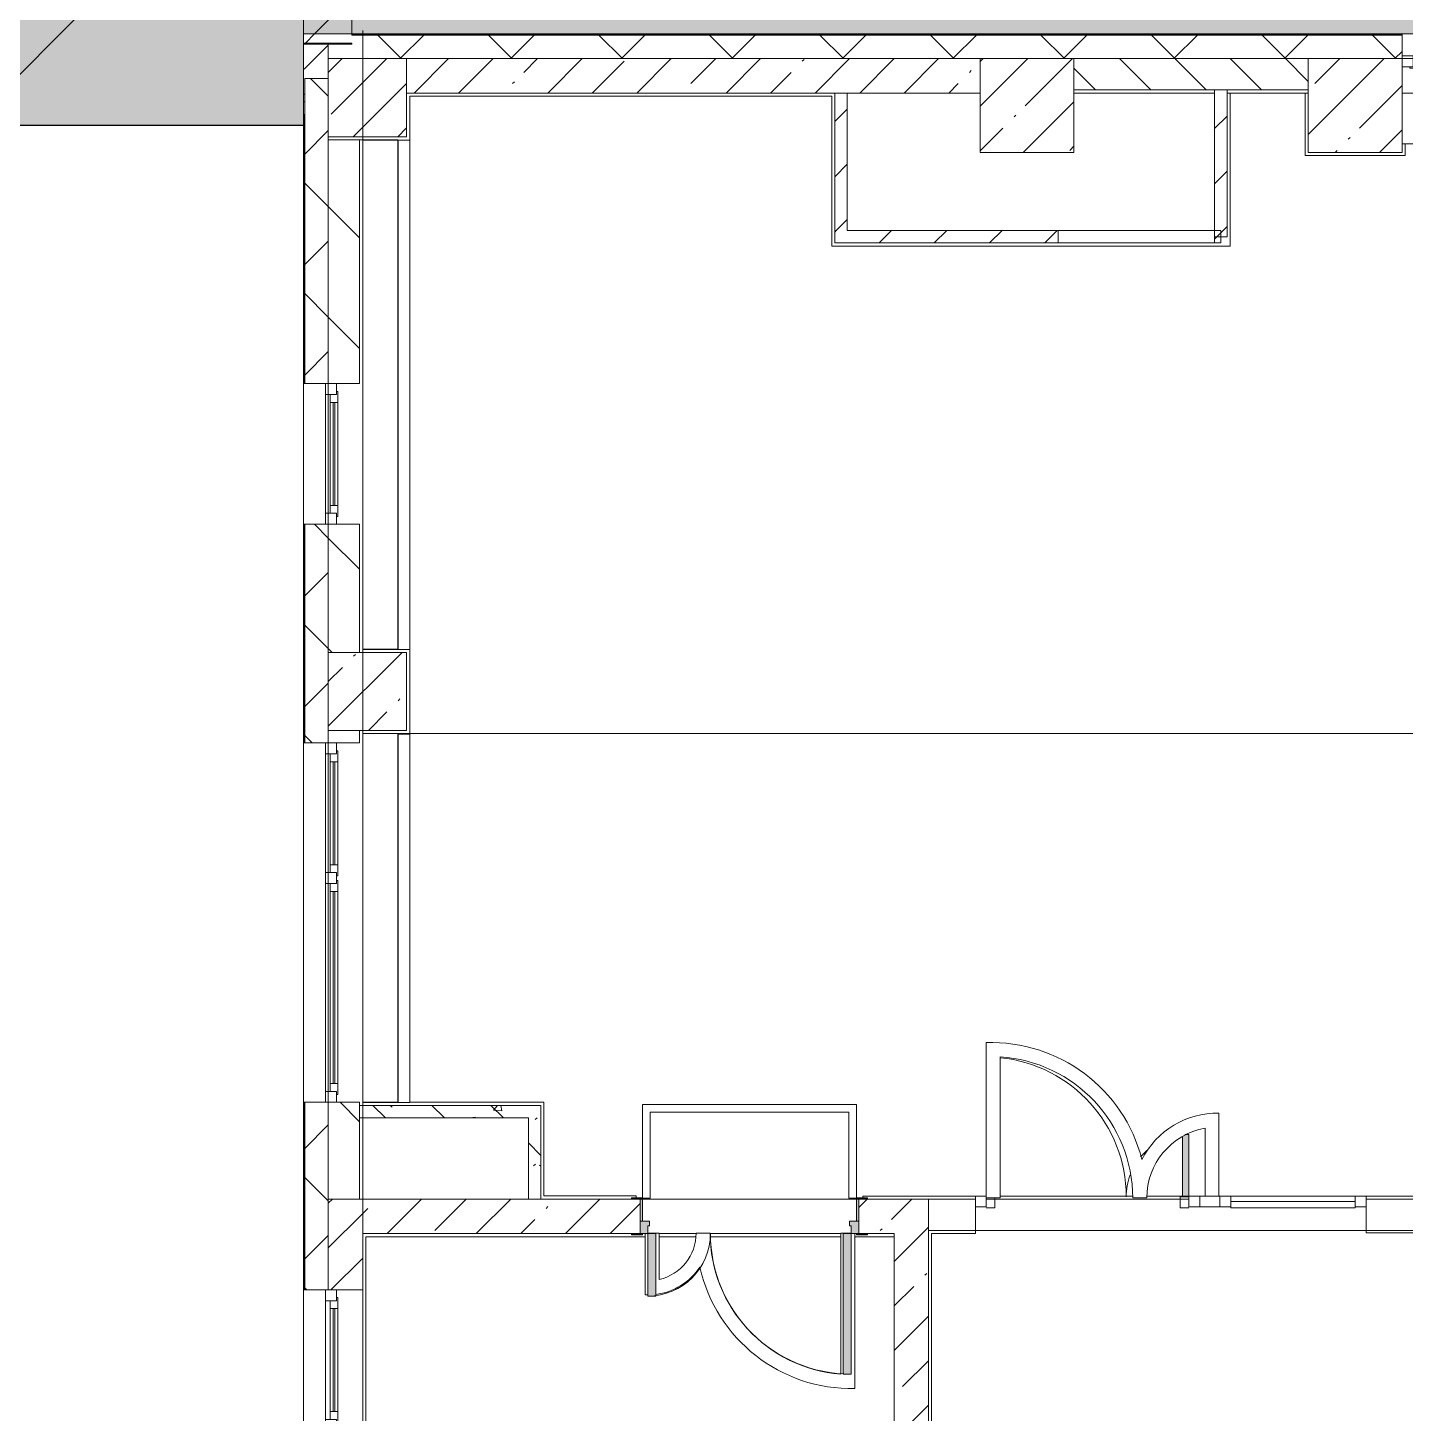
# Model space of a CAD drawing. Header units: millimetres. Extents: x 81303 to 275082, y -8553 to 29000.
# Drawn here: x 146039 to 154853, y 6530 to 15398 of the extents above; entities that cross this region are included whole.
import ezdxf

# ---------------------------------------------------------------- set-up
doc = ezdxf.new("R2010")
doc.units = ezdxf.units.MM
for name, color, linetype, lineweight in [('A-DETL-8', 7, 'Continuous', 5), ('A-GENM-1', 7, 'Continuous', 5), ('A-GLAZ-3', 7, 'Continuous', 5), ('A-GLAZ-CURT-2', 7, 'Continuous', 5), ('A-GLAZ-CWMG-2', 7, 'Continuous', 5), ('A-WALL', 7, 'Continuous', 9), ('A-WALL-3', 7, 'Continuous', 5), ('I-WALL-3', 7, 'Continuous', 5), ('S-COLS-3', 7, 'Continuous', 5), ('Оси', 7, 'Continuous', 9)]:
    doc.layers.add(name, color=color, linetype=linetype, lineweight=lineweight)
doc.layers.add('A-DETL-GENF-2', color=7, linetype='Continuous', lineweight=9, true_color=0xc0c0c0, transparency=0.4)
for name, color, linetype, lineweight, true_color in [('A-DETL-GENF-3', 7, 'Continuous', 5, 0xaaaaaa), ('A-DOOR-2', 7, 'Continuous', 5, 0xe2e2e2), ('A-DOOR-3', 7, 'Continuous', 5, 0xaaaaaa), ('A-DOOR-FRAM-1', 7, 'Continuous', 5, 0xe2e2e2), ('A-DOOR-FRAM-3', 7, 'Continuous', 5, 0xaaaaaa), ('A-FLOR-2', 7, 'Continuous', 5, 0xaaaaaa), ('A-GENM-2', 7, 'Continuous', 5, 0x737373), ('A-WALL-4', 7, 'Continuous', 5, 0x737373), ('I-WALL-4', 7, 'Continuous', 5, 0x737373), ('I-WALL-5', 7, 'Continuous', 5, 0x787878)]:
    doc.layers.add(name, color=color, linetype=linetype, lineweight=lineweight, true_color=true_color)
pattern_1 = [(135, (148072.5, 0), (-353.553, -353.553), [])]
pattern_2 = [(45, (148072.5, 0), (-353.5534, 353.5534), []), (135, (148072.5, 0), (-353.5534, -353.5534), [])]
pattern_3 = [(45, (148072.5, 0), (-285.123, 285.123), []), (45, (148357.62, 0), (-285.123, 285.123), [504.031, -100.806, 16.764, -84.042])]
pattern_4 = [(135, (148072.5, 0), (-377.17, -377.17), [533.4, -88.9, 17.78, -88.9]), (135, (148072.5, 376.94), (-377.17, -377.17), []), (50, (148072.5, 0), (637.645, -55.787), [66.675, -733.425]), (355, (148072.5, 0), (-123.35, 668.7), [53.34, -586.74]), (100.451, (148125.64, -4.65), (514.3, 612.91), [56.665, -623.315]), (46.184, (148072.5, 177.8), (948.78, -147.15), [100.01, -1100.14]), (96.636, (148151.6, 165.5), (830.91, 866), [85, -934.97]), (351.184, (148072.5, 177.8), (830.92, 865.99), [80.01, -880.11]), (21, (148161.4, 133.35), (530.65, -357.928), [66.675, -733.425]), (326, (148161.4, 133.35), (216.31, 644.66), [53.34, -586.74]), (71.451, (148205.6, 103.5), (746.96, 286.724), [56.665, -623.315]), (37.5, (148072.5, 0), (10.8105, 295.9426), [16.764, -562.864, 16.764, -578.866, -588.962]), (37.5, (148072.5, 0), (10.8105, 295.9426), [-1175.258, 16.764, -572.198]), (7.5, (148072.5, 0), (233.869, 350.632), [16.764, -322.834, 16.764, -549.529, -224.472]), (7.5, (148072.5, 0), (233.869, 350.632), [-905.89, 16.764, -207.708]), (327.5, (147874.25, 0), (474.568, -20.051), [16.764, -205.486, 16.764, -676.656, -920.115]), (327.5, (147874.25, 0), (474.568, -20.051), [-915.67, 16.764, -903.35]), (317.5, (147785.35, 0), (518.452, 88.993), [16.764, -272.16, 16.764, -443.738, -653.415]), (317.5, (147785.35, 0), (518.452, 88.993), [-749.427, 16.764, -636.65])]
pattern_5 = [(45, (148072.5, 0), (-176.7767, 176.7767), [])]

# ---------------------------------------------------------------- blocks, each defined once
blk = doc.blocks.new('парапет1 - парапет-18629556-3_10_3_птичка')
at = {"layer": 'A-GENM-1'}
blk.add_line((-268, 14772.9), (-2411.1, 14772.9), dxfattribs=at)
at = {"layer": 'A-GENM-2'}
for p, q in [((-2409.1, 14774.9), (-1701.8, 15482.2)), ((-268, 15482.2), (-268, 14774.9))]:
    blk.add_line(p, q, dxfattribs=at)
blk = doc.blocks.new('BSC_Колонна _Прямоугольная - 500х500-V44-3_10_3_птичка')
at = {"layer": 'S-COLS-3'}
h = blk.add_hatch(dxfattribs=at)
h.set_pattern_fill('FP_75', color=256, style=0, pattern_type=2)
h.set_pattern_definition([(45, (-140, -14950), (-285.123, 285.123), []), (45, (145.12, -14950), (-285.123, 285.123), [504.031, -100.806, 16.764, -84.042])])
h.paths.add_polyline_path([(-250, -250), (250, -250), (250, 250), (-250, 250)])
for p, q in [((250, 250), (-250, 250)), ((-250, 250), (-250, -250)), ((250, -250), (250, 250)), ((-250, -250), (250, -250))]:
    blk.add_line(p, q, dxfattribs=at)
blk = doc.blocks.new('120_Окно_СКБ_1Ст - 120_Окно_СКБ_1Ст 900х2500_h_-20664874-3_10_3_птичка')
at = {"layer": 'A-GLAZ-3'}
for p, q in [((-450, -127), (-450, -57)), ((-450, -57), (-380, -57)), ((450, -57), (-450, -57)), ((-380, -57), (-380, -127)), ((380, -87), (-380, -87)), ((-380, -87), (-380, -127)), ((-330, -137), (-330, -87)), ((330, -137), (330, -87)), ((380, -127), (380, -57)), ((380, -57), (450, -57)), ((380, -127), (380, -87)), ((450, -57), (450, -127)), ((-380, -127), (-450, -127)), ((-450, -127), (-400, -127)), ((-380, -127), (-400, -127)), ((-400, -127), (-400, -137)), ((-400, -137), (400, -137)), ((400, -137), (-400, -137)), ((-330, -107), (330, -107)), ((330, -117), (-330, -117)), ((450, -127), (380, -127)), ((400, -127), (380, -127)), ((400, -127), (450, -127)), ((400, -137), (400, -127))]:
    blk.add_line(p, q, dxfattribs=at)
blk = doc.blocks.new('120_Окно_СКБ_2Ст - 120_Окно_СКБ_2Ст 2100х2400 _мал створка справа_-22446225-3_10_3_птичка')
at = {"layer": 'A-GLAZ-3'}
for p, q in [((-1050, -127), (-1050, -57)), ((-1050, -57), (-980, -57)), ((1050, -57), (-1050, -57)), ((-980, -57), (-980, -127)), ((150, -87), (-980, -87)), ((-980, -87), (-980, -127)), ((-930, -137), (-930, -87)), ((100, -137), (100, -87)), ((150, -127), (150, -57)), ((150, -57), (220, -57)), ((150, -127), (150, -87)), ((220, -57), (220, -127)), ((980, -87), (220, -87)), ((220, -87), (220, -127)), ((270, -137), (270, -87)), ((930, -137), (930, -87)), ((980, -127), (980, -57)), ((980, -57), (1050, -57)), ((980, -127), (980, -87)), ((1050, -57), (1050, -127)), ((-980, -127), (-1050, -127)), ((-1050, -127), (-1000, -127)), ((-980, -127), (-1000, -127)), ((-1000, -127), (-1000, -137)), ((-1000, -137), (170, -137)), ((170, -137), (-1000, -137)), ((-930, -107), (100, -107)), ((100, -117), (-930, -117)), ((220, -127), (150, -127)), ((170, -127), (150, -127)), ((170, -127), (200, -127)), ((170, -137), (170, -127)), ((220, -127), (200, -127)), ((200, -127), (200, -137)), ((200, -137), (1000, -137)), ((1000, -137), (200, -137)), ((270, -107), (930, -107)), ((930, -117), (270, -117)), ((1050, -127), (980, -127)), ((1000, -127), (980, -127)), ((1000, -127), (1050, -127)), ((1000, -137), (1000, -127))]:
    blk.add_line(p, q, dxfattribs=at)
blk = doc.blocks.new('120_Окно_СКБ_2Ст - 120_Окно_СКБ_2Ст 2300х2500 _мал створка справа_-22272277-3_10_3_птичка')
at = {"layer": 'A-GLAZ-3'}
for p, q in [((-1150, -127), (-1150, -57)), ((-1150, -57), (-1080, -57)), ((1150, -57), (-1150, -57)), ((-1080, -57), (-1080, -127)), ((250, -87), (-1080, -87)), ((-1080, -87), (-1080, -127)), ((-1030, -137), (-1030, -87)), ((200, -137), (200, -87)), ((250, -127), (250, -57)), ((250, -57), (320, -57)), ((250, -127), (250, -87)), ((320, -57), (320, -127)), ((1080, -87), (320, -87)), ((320, -87), (320, -127)), ((370, -137), (370, -87)), ((1030, -137), (1030, -87)), ((1080, -127), (1080, -57)), ((1080, -57), (1150, -57)), ((1080, -127), (1080, -87)), ((1150, -57), (1150, -127)), ((-1080, -127), (-1150, -127)), ((-1150, -127), (-1100, -127)), ((-1080, -127), (-1100, -127)), ((-1100, -127), (-1100, -137)), ((-1100, -137), (270, -137)), ((270, -137), (-1100, -137)), ((-1030, -107), (200, -107)), ((200, -117), (-1030, -117)), ((320, -127), (250, -127)), ((270, -127), (250, -127)), ((270, -127), (300, -127)), ((270, -137), (270, -127)), ((320, -127), (300, -127)), ((300, -127), (300, -137)), ((300, -137), (1100, -137)), ((1100, -137), (300, -137)), ((370, -107), (1030, -107)), ((1030, -117), (370, -117)), ((1150, -127), (1080, -127)), ((1100, -127), (1080, -127)), ((1100, -127), (1150, -127)), ((1100, -137), (1100, -127))]:
    blk.add_line(p, q, dxfattribs=at)
blk = doc.blocks.new('110_Дверь_СКБ_2Ст - Д-1 Лестничная клетка EIS60-24280000-3_10_3_птичка')
at = {"layer": 'A-DOOR-2'}
for points in [[(-637.5, 1010), (-637.5, 110), (-587.5, 110), (-587.5, 1010)], [(612.5, 510), (612.5, 110), (662.5, 110), (662.5, 510)], [(712.5, 30), (697.5, 30), (697.5, -110), (712.5, -110)]]:
    blk.add_hatch(color=256, dxfattribs=at).paths.add_polyline_path(points)
h = blk.add_hatch(color=256, dxfattribs=at)
h.paths.add_polyline_path([(712.5, 110), (662.5, 110), (662.5, 60), (652.5, 60), (652.5, 30), (712.5, 30), (712.5, 39.7)])
h.paths.add_polyline_path([(-687.5, 110), (-687.5, 30), (-627.5, 30), (-627.5, 60), (-637.5, 60), (-637.5, 110)])
at = {"layer": 'A-DOOR-FRAM-1'}
for points in [[(-742.5, 118), (-742.5, 110), (-672.5, 110), (-672.5, 118)], [(767.5, 118), (697.5, 118), (697.5, 110), (767.5, 110)], [(-672.5, 30), (-687.5, 30), (-687.5, -110), (-672.5, -110)], [(-672.5, -110), (-742.5, -110), (-742.5, -118), (-672.5, -118)], [(697.5, -110), (697.5, -118), (767.5, -118), (767.5, -110)]]:
    blk.add_hatch(color=256, dxfattribs=at).paths.add_polyline_path(points)
at = {"layer": 'A-DOOR-3'}
for p, q in [((-637.5, 1010), (-637.5, 110)), ((-587.5, 1010), (-637.5, 1010)), ((-587.5, 110), (-587.5, 1010)), ((662.5, 510), (612.5, 510)), ((612.5, 510), (612.5, 110)), ((662.5, 110), (662.5, 510)), ((-637.5, 110), (-587.5, 110)), ((612.5, 110), (662.5, 110))]:
    blk.add_line(p, q, dxfattribs=at)
for centre, radius, start, end in [((-637.5, 110), 900, 0, 90), ((662.5, 110), 400, 90, 180)]:
    blk.add_arc(centre, radius, start, end, dxfattribs=at)
at = {"layer": 'A-DOOR-FRAM-3'}
for p, q in [((-672.5, 118), (-742.5, 118)), ((-742.5, 118), (-742.5, 110)), ((-742.5, 110), (-672.5, 110)), ((-637.5, 110), (-687.5, 110)), ((-687.5, 110), (-687.5, 30)), ((-672.5, 110), (-672.5, 118)), ((-637.5, 60), (-637.5, 110)), ((662.5, 110), (662.5, 60)), ((712.5, 110), (662.5, 110)), ((767.5, 118), (697.5, 118)), ((697.5, 118), (697.5, 110)), ((697.5, 110), (767.5, 110)), ((712.5, 30), (712.5, 110)), ((767.5, 110), (767.5, 118)), ((-687.5, 30), (-627.5, 30)), ((-672.5, 30), (-687.5, 30)), ((-687.5, 30), (-687.5, -110)), ((-672.5, -110), (-672.5, 30)), ((-627.5, 60), (-637.5, 60)), ((-627.5, 30), (-627.5, 60)), ((662.5, 60), (652.5, 60)), ((652.5, 60), (652.5, 30)), ((652.5, 30), (712.5, 30)), ((712.5, 30), (697.5, 30)), ((697.5, 30), (697.5, -110)), ((712.5, -110), (712.5, 30)), ((-672.5, -110), (-742.5, -110)), ((-742.5, -110), (-742.5, -118)), ((-742.5, -118), (-672.5, -118)), ((-687.5, -110), (-672.5, -110)), ((-672.5, -118), (-672.5, -110)), ((697.5, -110), (712.5, -110)), ((767.5, -110), (697.5, -110)), ((697.5, -110), (697.5, -118)), ((697.5, -118), (767.5, -118)), ((767.5, -118), (767.5, -110))]:
    blk.add_line(p, q, dxfattribs=at)
blk = doc.blocks.new('120_Окно_СКБ_1Ст - 120_Окно_СКБ_1Ст_900х2500_h_-20705657-3_10_3_птичка')
at = {"layer": 'A-GLAZ-3'}
for p, q in [((-450, -127), (-450, -57)), ((-450, -57), (-380, -57)), ((450, -57), (-450, -57)), ((-380, -57), (-380, -127)), ((380, -87), (-380, -87)), ((-380, -87), (-380, -127)), ((-330, -137), (-330, -87)), ((330, -137), (330, -87)), ((380, -127), (380, -57)), ((380, -57), (450, -57)), ((380, -127), (380, -87)), ((450, -57), (450, -127)), ((-380, -127), (-450, -127)), ((-450, -127), (-400, -127)), ((-380, -127), (-400, -127)), ((-400, -127), (-400, -137)), ((-400, -137), (400, -137)), ((400, -137), (-400, -137)), ((-330, -107), (330, -107)), ((330, -117), (-330, -117)), ((450, -127), (380, -127)), ((400, -127), (380, -127)), ((400, -127), (450, -127)), ((400, -137), (400, -127))]:
    blk.add_line(p, q, dxfattribs=at)
blk = doc.blocks.new('BSC_Колонна _Прямоугольная - 500х500-V134-3_10_3_птичка')
at = {"layer": 'S-COLS-3'}
h = blk.add_hatch(dxfattribs=at)
h.set_pattern_fill('FP_131', color=256, style=0, pattern_type=2)
h.set_pattern_definition([(45, (-140, -11150), (-285.123, 285.123), []), (45, (145.12, -11150), (-285.123, 285.123), [504.031, -100.806, 16.764, -84.042])])
h.paths.add_polyline_path([(-135.6, -250), (250, -250), (250, 250), (-250, 250), (-250, -250)])
for p, q in [((250, 250), (-250, 250)), ((-250, 250), (-250, -250)), ((250, -250), (250, 250)), ((-250, -250), (250, -250))]:
    blk.add_line(p, q, dxfattribs=at)
blk = doc.blocks.new('Прямоугольный импост - 50 x 70 мм-V165-3_10_3_птичка')
at = {"layer": 'A-GLAZ-CWMG-2'}
for p, q in [((-70, 35), (0, 35)), ((-70, -35), (-70, 35)), ((0, 35), (0, -35)), ((0, -35), (-70, -35))]:
    blk.add_line(p, q, dxfattribs=at)
blk = doc.blocks.new('Дверь_Витражная_остекление_ - ДВН_ДАО_Главный вход_1200 в свету-V166-3_10_3_птичка')
at = {"layer": 'A-DOOR-2'}
blk.add_hatch(color=256, dxfattribs=at).paths.add_polyline_path([(625.9, 30), (647.5, 35), (647.5, 430), (634.8, 430), (607.5, 415.6), (607.5, 30), (620.1, 30)])
at = {"layer": 'A-DETL-GENF-3'}
for p, q in [((607.5, 415.6), (607.5, 30)), ((647.5, 430), (634.8, 430)), ((647.5, 35), (647.5, 430)), ((-592.5, -40), (-592.5, 22.6)), ((592.5, -40), (592.5, 30)), ((592.5, 30), (647.5, 30)), ((607.5, 30), (647.5, 30)), ((-647.5, -40), (-592.5, -40)), ((647.5, -40), (592.5, -40))]:
    blk.add_line(p, q, dxfattribs=at)
at = {"layer": 'A-DOOR-3'}
blk.add_line((647.5, 430), (647.5, 35), dxfattribs=at)
for centre, radius, start, end in [((-647.5, 30), 895, 360, 84.26447), ((647.5, 30), 400, 90, 93.42902), ((647.5, 30), 400, 132.2351, 140.38714), ((647.5, 30), 400, 159.41816, 180)]:
    blk.add_arc(centre, radius, start, end, dxfattribs=at)
blk = doc.blocks.new('Системная панель - Стемалит - 40мм-32257327-3_10_3_птичка')
at = {"layer": 'A-GLAZ-CURT-2'}
for p, q in [((65, 35), (-65, 35)), ((-65, 35), (-65, -35)), ((65, -35), (65, 35)), ((-65, -35), (65, -35))]:
    blk.add_line(p, q, dxfattribs=at)
blk = doc.blocks.new('Прямоугольный импост - 50 x 70 мм-31687886-3_10_3_птичка')
at = {"layer": 'A-GLAZ-CWMG-2'}
for p, q in [((-35, 35), (35, 35)), ((-35, -35), (-35, 35)), ((35, 35), (35, -35)), ((35, -35), (-35, -35))]:
    blk.add_line(p, q, dxfattribs=at)
blk = doc.blocks.new('Прямоугольный импост - 50 x 70 мм-31701779-3_10_3_птичка')
at = {"layer": 'A-GLAZ-CWMG-2'}
for p, q in [((0, 35), (-70, 35)), ((-70, 35), (-70, -35)), ((0, -35), (0, 35)), ((-70, -35), (0, -35))]:
    blk.add_line(p, q, dxfattribs=at)
blk = doc.blocks.new('Системная панель - Стекло - 40мм-V167-3_10_3_птичка')
at = {"layer": 'A-GLAZ-CURT-2'}
for p, q in [((397.5, 0), (-397.5, 0)), ((-397.5, 0), (-397.5, -40)), ((397.5, -40), (397.5, 0)), ((-397.5, -40), (397.5, -40))]:
    blk.add_line(p, q, dxfattribs=at)
blk = doc.blocks.new('Прямоугольный импост - 50 x 70 мм-31702100-3_10_3_птичка')
at = {"layer": 'A-GLAZ-CWMG-2'}
for p, q in [((-35, 35), (35, 35)), ((-35, -35), (-35, 35)), ((35, 35), (35, -35)), ((35, -35), (-35, -35))]:
    blk.add_line(p, q, dxfattribs=at)
blk = doc.blocks.new('Прямоугольный импост - 50 x 70 мм-31720914-3_10_3_птичка')
at = {"layer": 'A-GLAZ-CWMG-2'}
blk.add_line((32940, 7920), (32145, 7920), dxfattribs=at)
blk = doc.blocks.new('Зашивка приборов отопления35 - Зашивка приборов отопления-33324623-3_10_3_птичка')
at = {"layer": 'A-WALL-3'}
for p, q in [((34187.8, 26793.4), (34187.8, 26567.4)), ((37447.8, 26793.4), (34187.8, 26793.4)), ((37447.8, 26567.4), (37447.8, 26793.4)), ((34187.8, 26567.4), (37447.8, 26567.4)), ((37447.8, 26567.4), (34187.8, 26567.4)), ((34187.8, 26567.4), (34187.8, 26492.4)), ((37447.8, 26492.4), (37447.8, 26567.4)), ((34187.8, 26492.4), (37447.8, 26492.4))]:
    blk.add_line(p, q, dxfattribs=at)
blk = doc.blocks.new('Зашивка приборов отопления36 - Зашивка приборов отопления-33324807-3_10_3_птичка')
at = {"layer": 'A-WALL-3'}
for p, q in [((34187.8, 26793.4), (34187.8, 26567.4)), ((36548.8, 26793.4), (34187.8, 26793.4)), ((36548.8, 26567.4), (36548.8, 26793.4)), ((34187.8, 26567.4), (36548.8, 26567.4)), ((36545.1, 26567.4), (34187.8, 26567.4)), ((34187.8, 26567.4), (34187.8, 26492.4)), ((36545.1, 26492.4), (36545.1, 26567.4)), ((34187.8, 26492.4), (36545.1, 26492.4))]:
    blk.add_line(p, q, dxfattribs=at)

msp = doc.modelspace()

# ---------------------------------------------------------------- hatches: boundary and pattern name
at = {"layer": 'A-DETL-GENF-2'}
msp.add_hatch(color=256, dxfattribs=at).paths.add_polyline_path([(147144.7, 14774.9), (147804.5, 14774.9), (147804.5, 15358), (186832.5, 15358), (186832.5, 23888.3), (182000.6, 23888.3), (182000.6, 27398.1), (145663.4, 27398.1), (145663.4, 14774.9), (146678.6, 14774.9)])
at = {"layer": 'A-WALL-3'}
h = msp.add_hatch(dxfattribs=at)
h.set_pattern_fill('FP_58', color=256, style=0, pattern_type=2)
h.set_pattern_definition(pattern_2)
h.paths.add_polyline_path([(190026.1, 15200), (190232.5, 15200), (190232.5, 15350), (185882.5, 15350), (185882.5, 15200), (188161.7, 15200)])
h.paths.add_polyline_path([(178082.5, 15200), (180182.5, 15200), (180182.5, 15350), (178089.5, 15349), (178089.5, 15288), (178082.5, 15285), (177309.5, 15288), (177309.5, 15350), (173682.8, 15349), (173682.8, 15288), (173675.8, 15285), (172502.8, 15288), (172502.8, 15350), (167862.5, 15349), (167862.5, 15288), (167855.5, 15285), (167082.5, 15288), (167082.5, 15350), (162855.5, 15349), (162855.5, 15288), (162848.5, 15285), (162675.5, 15288), (162675.3, 15350), (160932.5, 15350), (160932.5, 15200), (178073.2, 15200)])
h.paths.add_polyline_path([(182732.5, 15200), (183482.5, 15200), (183482.5, 15350), (182732.5, 15350)])
h.paths.add_polyline_path([(181682.5, 15200), (181832.5, 15200), (181832.5, 15350), (181682.5, 15350), (181682.5, 15270.2)])
h.paths.add_polyline_path([(156332.5, 15200), (156332.5, 15350), (155732.5, 15350), (155732.5, 15200)])
h.paths.add_polyline_path([(157832.5, 15200), (157832.5, 15350), (157232.5, 15350), (157232.5, 15200), (157399, 15200)])
h.paths.add_polyline_path([(152738, 15200), (154832.5, 15200), (154832.5, 15350), (148112.5, 15350), (148112.5, 15293), (147962.5, 15293), (147962.5, 15200), (152732.5, 15200)])
h.paths.add_polyline_path([(181312.5, 15200), (181307.5, 15350), (181082.5, 15350), (181082.5, 15200)])
h = msp.add_hatch(dxfattribs=at)
h.set_pattern_fill('FP_56', color=256, style=0, pattern_type=2)
h.set_pattern_definition([(135, (148072.5, 0), (-176.7767, -176.7767), [])])
h.paths.add_polyline_path([(161127.8, 15000), (161782.5, 15000), (161782.5, 15200), (160932.5, 15200), (160932.5, 15000), (161033.8, 15000)])
h.paths.add_polyline_path([(152732.5, 15000), (154232.5, 15000), (154232.5, 15200), (152732.5, 15200)])
h.paths.add_polyline_path([(157399, 15000), (157832.5, 15000), (157832.5, 15200), (157232.5, 15200), (157232.5, 15000)])
h.paths.add_polyline_path([(156332.5, 15000), (156332.5, 15200), (155732.5, 15200), (155732.5, 15000)])
h = msp.add_hatch(dxfattribs=at)
h.set_pattern_fill('FP_58', color=256, style=0, pattern_type=2)
h.set_pattern_definition(pattern_2)
h.paths.add_polyline_path([(147804.5, 14973), (147812.5, 14973), (147812.5, 15073), (147804.5, 15073)])
h = msp.add_hatch(dxfattribs=at)
h.set_pattern_fill('FP_58', color=256, style=0, pattern_type=2)
h.set_pattern_definition(pattern_2)
h.paths.add_polyline_path([(147812.5, -100), (147962.5, -100), (147962.5, 5220), (147812.5, 5220), (147812.5, 1965.8)])
h.paths.add_polyline_path([(147812.5, 7320), (147962.5, 7320), (147962.5, 8520), (147812.5, 8520), (147812.5, 7750.3)])
h.paths.add_polyline_path([(147962.5, 10820), (147962.5, 12220), (147812.5, 12220), (147812.5, 10820)])
h.paths.add_polyline_path([(147962.5, 13120), (147962.5, 15073), (147812.5, 15073), (147812.5, 13120)])
h = msp.add_hatch(dxfattribs=at)
h.set_pattern_fill('FP_58', color=256, style=0, pattern_type=2)
h.set_pattern_definition(pattern_2)
h.paths.add_polyline_path([(147812.5, 14923), (147812.5, 14973), (147804.5, 14973), (147804.5, 14923)])
at = {"layer": 'I-WALL-3'}
h = msp.add_hatch(dxfattribs=at)
h.set_pattern_fill('FP_58', color=256, style=0, pattern_type=2)
h.set_pattern_definition(pattern_2)
h.paths.add_polyline_path([(148112.5, 15358), (148112.5, 15450), (147804.5, 15450), (147804.5, 15358), (148076.9, 15358)])
h = msp.add_hatch(dxfattribs=at)
h.set_pattern_fill('FP_58', color=256, style=0, pattern_type=2)
h.set_pattern_definition(pattern_2)
h.paths.add_polyline_path([(147804.5, 15300), (148112.5, 15300), (148112.5, 15358), (147804.5, 15358), (147804.5, 15341.3)])
h = msp.add_hatch(dxfattribs=at)
h.set_pattern_fill('FP_54', color=256, style=0, pattern_type=2)
h.set_pattern_definition(pattern_3)
h.paths.add_polyline_path([(147812.5, 15073), (147962.5, 15073), (147962.5, 15293), (147804.5, 15293), (147809.5, 15073)])
h = msp.add_hatch(dxfattribs=at)
h.set_pattern_fill('FP_54', color=256, style=0, pattern_type=2)
h.set_pattern_definition(pattern_3)
h.paths.add_polyline_path([(152132.5, 14980), (152132.5, 15200), (148462.5, 15200), (148462.5, 14980), (151282.5, 14980)])
h = msp.add_hatch(dxfattribs=at)
h.set_pattern_fill('FP_59', color=256, style=0, pattern_type=2)
h.set_pattern_definition(pattern_5)
h.paths.add_polyline_path([(153712.5, 14060), (153712.5, 15000), (153632.5, 15000), (153632.5, 14060)])
h = msp.add_hatch(dxfattribs=at)
h.set_pattern_fill('FP_59', color=256, style=0, pattern_type=2)
h.set_pattern_definition(pattern_5)
h.paths.add_polyline_path([(151282.5, 14100), (151282.5, 14980), (151202.5, 14980), (151202.5, 14100)])
h = msp.add_hatch(dxfattribs=at)
h.set_pattern_fill('FP_57', color=256, style=0, pattern_type=2)
h.set_pattern_definition(pattern_1)
h.paths.add_polyline_path([(147962.5, 7900), (148162.5, 7900), (148162.5, 8520), (147962.5, 8520), (147962.5, 8328.8)])
h.paths.add_polyline_path([(147962.5, 10820), (148162.5, 10820), (148162.5, 10900), (147962.5, 10900)])
h.paths.add_polyline_path([(148162.5, 11400), (148162.5, 12220), (147962.5, 12220), (147962.5, 11400), (148076.9, 11400)])
h.paths.add_polyline_path([(147962.5, 13120), (148162.5, 13120), (148162.5, 14680), (147962.5, 14680), (147962.5, 13534.8)])
h = msp.add_hatch(dxfattribs=at)
h.set_pattern_fill('FP_59', color=256, style=0, pattern_type=2)
h.set_pattern_definition(pattern_5)
h.paths.add_polyline_path([(153672.5, 14020), (153672.5, 14100), (153632.5, 14100), (153632.5, 14020)])
h.paths.add_polyline_path([(152632.5, 14020), (152632.5, 14100), (151202.5, 14100), (151202.5, 14020)])
h = msp.add_hatch(dxfattribs=at)
h.set_pattern_fill('FP_54', color=256, style=0, pattern_type=2)
h.set_pattern_definition(pattern_3)
h.paths.add_polyline_path([(147962.5, -100), (148182.5, -100), (148182.5, 5220), (147962.5, 5220), (147962.5, 1965.8)])
h.paths.add_polyline_path([(148182.5, 7320), (148182.5, 7900), (147962.5, 7900), (147962.5, 7320)])
h = msp.add_hatch(dxfattribs=at)
h.set_pattern_fill('FP_54', color=256, style=0, pattern_type=2)
h.set_pattern_definition(pattern_3)
h.paths.add_polyline_path([(148182.5, 7680), (149957.5, 7680), (149957.5, 7900), (148182.5, 7900), (148182.5, 7750.3)])
h.paths.add_polyline_path([(151582.5, 7680), (151582.5, 7900), (151357.5, 7900), (151357.5, 7680), (151412.5, 7680)])
h = msp.add_hatch(dxfattribs=at)
h.set_pattern_fill('FP_54', color=256, style=0, pattern_type=2)
h.set_pattern_definition(pattern_3)
h.paths.add_polyline_path([(151802.5, -100), (151802.5, 7900), (151582.5, 7900), (151582.5, -100)])
h = msp.add_hatch(dxfattribs=at)
h.set_pattern_fill('FP_57', color=256, style=0, pattern_type=2)
h.set_pattern_definition(pattern_1)
h.paths.add_polyline_path([(164732.5, 7700), (164732.5, 7900), (163081.8, 7900), (163081.8, 7700), (164282.5, 7700)])
h.paths.add_polyline_path([(155732.5, 7700), (155732.5, 7900), (154602.5, 7900), (154602.5, 7700), (155183.5, 7700)])
h.paths.add_polyline_path([(156332.5, 7700), (160232.5, 7700), (160232.5, 7900), (159532.5, 7900), (159532.5, 7830), (158732.5, 7830), (158732.5, 7900), (156332.5, 7900), (156332.5, 7789.5)])
h.paths.add_polyline_path([(161641.8, 7700), (161641.8, 7900), (160832.5, 7900), (160832.5, 7700)])
h.paths.add_polyline_path([(151805.8, 7700), (152102.5, 7700), (152102.5, 7900), (151802.5, 7900), (151802.5, 7700)])
at = {"layer": 'I-WALL-5'}
h = msp.add_hatch(dxfattribs=at)
h.set_pattern_fill('FP_64', color=256, style=0, pattern_type=2)
h.set_pattern_definition(pattern_4)
h.paths.add_polyline_path([(149242.5, 8420), (149322.5, 8420), (149322.5, 8500), (148162.5, 8500), (148162.5, 8420), (149009.2, 8420)])
h = msp.add_hatch(dxfattribs=at)
h.set_pattern_fill('FP_64', color=256, style=0, pattern_type=2)
h.set_pattern_definition(pattern_4)
h.paths.add_polyline_path([(149322.5, 7900), (149322.5, 8420), (149242.5, 8420), (149242.5, 7900)])
at = {"layer": 'S-COLS-3'}
h = msp.add_hatch(dxfattribs=at)
h.set_pattern_fill('FP_54', color=256, style=0, pattern_type=2)
h.set_pattern_definition(pattern_3)
h.paths.add_polyline_path([(152732.5, 14600), (152732.5, 15200), (152132.5, 15200), (152132.5, 14600)])
h = msp.add_hatch(dxfattribs=at)
h.set_pattern_fill('FP_54', color=256, style=0, pattern_type=2)
h.set_pattern_definition(pattern_3)
h.paths.add_polyline_path([(154832.5, 14600), (154832.5, 15200), (154232.5, 15200), (154232.5, 14600), (154602.4, 14600)])

# ---------------------------------------------------------------- linework, layer by layer
at = {"layer": 'A-DETL-8'}
for p, q in [((147804.5, 14774.9), (147804.5, 15358)), ((147804.5, 15358), (186832.5, 15358)), ((145663.4, 14774.9), (147804.5, 14774.9))]:
    msp.add_line(p, q, dxfattribs=at)
at = {"layer": 'A-FLOR-2'}
for p, q in [((151183.5, 14959), (148483.5, 14959)), ((148483.5, 14959), (148483.5, 14679)), ((151183.5, 13999), (151183.5, 14959)), ((154212.5, 14979), (153733.5, 14979)), ((153733.5, 14979), (153733.5, 13999)), ((154212.5, 14580), (154212.5, 14979)), ((161013.7, 14980), (154832.5, 14980)), ((148182.5, 14680), (148182.5, 11420)), ((148407.5, 14680), (148182.5, 14680)), ((148407.5, 11420), (148407.5, 14680)), ((154832.5, 14655), (161013.7, 14655)), ((154852.5, 14655), (154852.5, 14580)), ((154852.5, 14580), (154212.5, 14580)), ((153733.5, 13999), (151183.5, 13999)), ((148182.5, 11420), (148407.5, 11420)), ((148483.5, 11419), (148483.5, 10880)), ((148183.5, 10880), (148183.5, 8521)), ((148407.5, 10880), (148183.5, 10880)), ((148407.5, 8521), (148407.5, 10880)), ((161033.8, 10880), (148408.5, 10880)), ((152170.6, 8902), (152170.6, 7920)), ((152260.6, 7907.6), (152260.6, 8810.8)), ((148183.5, 8521), (148407.5, 8521)), ((148483.5, 8521), (149342.5, 8521)), ((149342.5, 8521), (149342.5, 7921)), ((149972.3, 8506.5), (149972.3, 7908)), ((151342.2, 8506.5), (149972.3, 8506.5)), ((150022.3, 7906.5), (150022.3, 8456.5)), ((150022.3, 8456.5), (151292.2, 8456.5)), ((151292.2, 8456.5), (151292.2, 7906.5)), ((151342.2, 7906.5), (151342.2, 8506.5)), ((153659.8, 7920), (153659.8, 8451.5)), ((153572.3, 8354.4), (153572.3, 7920)), ((149342.5, 7921), (149932.5, 7921)), ((149932.5, 7921), (149932.5, 7908)), ((149972.5, 7906.5), (150022.3, 7906.5)), ((151292.2, 7906.5), (151342.2, 7906.5)), ((151382.5, 7908), (151382.5, 7920)), ((151382.5, 7920), (152102.5, 7920)), ((152172.5, 7907.6), (152260.6, 7907.6)), ((152260.6, 7920), (153108.2, 7920)), ((153108.9, 7907.6), (153198.9, 7907.6)), ((153199.9, 7920), (153467.5, 7920)), ((161656.7, 7920), (154602.5, 7920)), ((149989.5, 7659), (148202.5, 7659)), ((148202.5, 7659), (148202.5, 5520)), ((149989.5, 7680), (149989.5, 7288.3)), ((150079.5, 7682.7), (150007.5, 7682.7)), ((150079.5, 7385.6), (150079.5, 7682.7)), ((150313.4, 7659), (150079.5, 7659)), ((150405.7, 7682.7), (150315.7, 7682.7)), ((151240.7, 7659), (150407.5, 7659)), ((151307.5, 7682.7), (151240.7, 7682.7)), ((151240.7, 7682.7), (151240.7, 6780.4)), ((151330.7, 6687.9), (151330.7, 7680)), ((151582.5, 7659), (151330.7, 7659)), ((152102.5, 7680), (151822.5, 7680)), ((151822.5, 7680), (151822.5, 140.5)), ((152102.5, 7700), (152102.5, 7680)), ((154602.5, 7685.5), (154602.5, 7700)), ((155087.5, 7685.5), (154602.5, 7685.5))]:
    msp.add_line(p, q, dxfattribs=at)
for centre, radius, start, end in [((152203.9, 7907.6), 995, 14.33829, 91.91881), ((152203.9, 7907.6), 905, 360, 86.40894), ((153652.9, 7907.6), 544, 89.27649, 153.06648), ((153652.9, 7907.6), 454, 100.22924, 180), ((150010.7, 7682.7), 305, 283.0427, 0), ((151310.7, 7682.7), 905, 180, 265.56313), ((150010.7, 7682.7), 395, 276.84991, 326.45952), ((151310.7, 7682.7), 995, 192.67054, 271.1511), ((150010.7, 7682.7), 395, 266.92799, 269.53797)]:
    msp.add_arc(centre, radius, start, end, dxfattribs=at)
at = {"layer": 'A-WALL'}
for p, q in [((148112.5, 15358), (148112.5, 15350)), ((154832.5, 15353), (148112.5, 15353)), ((154832.5, 15350), (148112.5, 15350)), ((147804.5, 15300), (148112.5, 15300)), ((147804.5, 15295), (148112.5, 15295)), ((148112.5, 15293), (147962.5, 15293)), ((147962.5, 15293), (147962.5, 15200)), ((148112.5, 15300), (148112.5, 15293)), ((154232.5, 15200), (152732.5, 15200)), ((152732.5, 15200), (154232.5, 15200)), ((147812.5, 15073), (147812.5, 14843)), ((147812.5, 15073), (147962.5, 15073)), ((153712.5, 15000), (153632.5, 15000)), ((147804.5, 14973), (147812.5, 14973)), ((147804.5, 14923), (147812.5, 14923)), ((151282.5, 14980), (151202.5, 14980)), ((147804.5, 14843), (147812.5, 14843)), ((147809.5, 14843), (147809.5, 13120)), ((147812.5, 14843), (147812.5, 13120)), ((147962.5, 13120), (147962.5, 14680)), ((147809.5, 12220), (147809.5, 10820)), ((147812.5, 12220), (147812.5, 10820)), ((147962.5, 11400), (147962.5, 12220)), ((147962.5, 10820), (147962.5, 10900)), ((147809.5, 8520), (147809.5, 7320)), ((147812.5, 8520), (147812.5, 7320)), ((147962.5, 7320), (147962.5, 8520)), ((148162.5, 8500), (148162.5, 8420)), ((147962.5, 7900), (148162.5, 7900)), ((149242.5, 7900), (149322.5, 7900)), ((151802.5, 7900), (151802.5, 7700))]:
    msp.add_line(p, q, dxfattribs=at)
at = {"layer": 'A-WALL-3'}
for p, q in [((154832.5, 15200), (154832.5, 15358)), ((148462.5, 15200), (152732.5, 15200)), ((152732.5, 15200), (152732.5, 15000)), ((154232.5, 15000), (154232.5, 15200)), ((154832.5, 15200), (154232.5, 15200)), ((152732.5, 15000), (153632.5, 15000)), ((153712.5, 15000), (154232.5, 15000)), ((147804.5, 14772.9), (147804.5, -258)), ((147962.5, 14680), (147962.5, 14700)), ((147804.5, 13120), (147962.5, 13120)), ((147962.5, 13120), (147962.5, 12220)), ((147962.5, 12220), (147804.5, 12220)), ((147804.5, 10820), (147962.5, 10820)), ((147962.5, 10820), (147962.5, 8520)), ((147962.5, 8520), (147804.5, 8520)), ((147804.5, 7320), (147962.5, 7320))]:
    msp.add_line(p, q, dxfattribs=at)
at = {"layer": 'A-WALL-4'}
msp.add_line((162605.5, 15358), (148112.5, 15358), dxfattribs=at)
at = {"layer": 'I-WALL-3'}
for p, q in [((147804.5, 15293), (147962.5, 15293)), ((152132.5, 15200), (148462.5, 15200)), ((152132.5, 14980), (152132.5, 15200)), ((154832.5, 15200), (155732.5, 15200)), ((153632.5, 15000), (153632.5, 14020)), ((153712.5, 14060), (153712.5, 15000)), ((148462.5, 14980), (151202.5, 14980)), ((151202.5, 14980), (151202.5, 14020)), ((151282.5, 14100), (151282.5, 14980)), ((151282.5, 14980), (152132.5, 14980)), ((153632.5, 14980), (152732.5, 14980)), ((154232.5, 14980), (153712.5, 14980)), ((148182.5, 14680), (147962.5, 14680)), ((148162.5, 13120), (148162.5, 14680)), ((151202.5, 14020), (153672.5, 14020)), ((153672.5, 14100), (151282.5, 14100)), ((152632.5, 14020), (152632.5, 14100)), ((153632.5, 14060), (153712.5, 14060)), ((153672.5, 14020), (153672.5, 14100)), ((147962.5, 13120), (148162.5, 13120)), ((147962.5, 12220), (147962.5, 13120)), ((148162.5, 12220), (147962.5, 12220)), ((148162.5, 11400), (148162.5, 12220)), ((148182.5, 11420), (148182.5, 11400)), ((147962.5, 10820), (148162.5, 10820)), ((147962.5, 8520), (147962.5, 10820)), ((148162.5, 10820), (148162.5, 10900)), ((148182.5, 10900), (148182.5, 8500)), ((148162.5, 8520), (147962.5, 8520)), ((148162.5, 8500), (148162.5, 8520)), ((149322.5, 8500), (148162.5, 8500)), ((149322.5, 7900), (149322.5, 8500)), ((148162.5, 7900), (148162.5, 8420)), ((148162.5, 8420), (149242.5, 8420)), ((148182.5, 8420), (148182.5, 7900)), ((149242.5, 8420), (149242.5, 7900)), ((149242.5, 7900), (148162.5, 7900)), ((149902.5, 7900), (149322.5, 7900)), ((149972.5, 7900), (151342.5, 7900)), ((152102.5, 7900), (151412.5, 7900)), ((152102.5, 7700), (152102.5, 7900)), ((152172.5, 7900), (153467.5, 7900)), ((155732.5, 7900), (154602.5, 7900)), ((154602.5, 7900), (154602.5, 7700)), ((148182.5, 120), (148182.5, 7680)), ((148182.5, 7680), (149902.5, 7680)), ((150315.4, 7680), (150079.5, 7680)), ((151240.7, 7680), (150407.5, 7680)), ((151412.5, 7680), (151582.5, 7680)), ((151582.5, 7680), (151582.5, 120)), ((155103.5, 7700), (151802.5, 7700)), ((151802.5, -100), (151802.5, 7700)), ((147962.5, 7320), (148182.5, 7320))]:
    msp.add_line(p, q, dxfattribs=at)
at = {"layer": 'I-WALL-4'}
msp.add_line((148112.5, 15358), (148112.5, 15450), dxfattribs=at)
at = {"layer": 'S-COLS-3'}
for p, q in [((152732.5, 15200), (152132.5, 15200)), ((152132.5, 15200), (152132.5, 14600)), ((152732.5, 14600), (152732.5, 15200)), ((154832.5, 15200), (154232.5, 15200)), ((154232.5, 15200), (154232.5, 15000)), ((154832.5, 14600), (154832.5, 15200)), ((154232.5, 15000), (154232.5, 14600)), ((152132.5, 14600), (152732.5, 14600)), ((154232.5, 14600), (154832.5, 14600))]:
    msp.add_line(p, q, dxfattribs=at)
at = {"layer": 'Оси'}
msp.add_line((148182.5, 5439), (148182.5, 15380), dxfattribs=at)

# ---------------------------------------------------------------- block references
at = {"layer": 'A-DOOR-3'}
msp.add_blockref('Дверь_Витражная_остекление_ - ДВН_ДАО_Главный вход_1200 в свету-V166-3_10_3_птичка', (152820, 7885), dxfattribs=at)
at = {"layer": 'A-DOOR-3', "rotation": 180}
msp.add_blockref('110_Дверь_СКБ_2Ст - Д-1 Лестничная клетка EIS60-24280000-3_10_3_птичка', (150670, 7790), dxfattribs=at)
at = {"layer": 'A-GENM-1'}
msp.add_blockref('парапет1 - парапет-18629556-3_10_3_птичка', (148072.5, 0), dxfattribs=at)
at = {"layer": 'A-GLAZ-3'}
msp.add_blockref('120_Окно_СКБ_1Ст - 120_Окно_СКБ_1Ст_900х2500_h_-20705657-3_10_3_птичка', (155282.5, 15275), dxfattribs=at)
at = {"layer": 'A-GLAZ-3', "rotation": 89.99999999999991}
for name, p in [('120_Окно_СКБ_1Ст - 120_Окно_СКБ_1Ст 900х2500_h_-20664874-3_10_3_птичка', (147887.5, 12670)), ('120_Окно_СКБ_2Ст - 120_Окно_СКБ_2Ст 2300х2500 _мал створка справа_-22272277-3_10_3_птичка', (147887.5, 9670)), ('120_Окно_СКБ_2Ст - 120_Окно_СКБ_2Ст 2100х2400 _мал створка справа_-22446225-3_10_3_птичка', (147887.5, 6270))]:
    msp.add_blockref(name, p, dxfattribs=at)
at = {"layer": 'A-GLAZ-CURT-2'}
for name, p in [('Системная панель - Стемалит - 40мм-32257327-3_10_3_птичка', (153602.5, 7885)), ('Системная панель - Стекло - 40мм-V167-3_10_3_птичка', (154135, 7885))]:
    msp.add_blockref(name, p, dxfattribs=at)
at = {"layer": 'A-GLAZ-CWMG-2', "rotation": 180}
msp.add_blockref('Прямоугольный импост - 50 x 70 мм-31701779-3_10_3_птичка', (152102.5, 7885), dxfattribs=at)
at = {"layer": 'A-GLAZ-CWMG-2', "extrusion": (0, 0, -1), "rotation": 180}
for name, p in [('Прямоугольный импост - 50 x 70 мм-31687886-3_10_3_птичка', (-153502.5, 7885)), ('Прямоугольный импост - 50 x 70 мм-31702100-3_10_3_птичка', (-153702.5, 7885)), ('Прямоугольный импост - 50 x 70 мм-V165-3_10_3_птичка', (-154602.5, 7885))]:
    msp.add_blockref(name, p, dxfattribs=at)
at = {"layer": 'A-GLAZ-CWMG-2'}
msp.add_blockref('Прямоугольный импост - 50 x 70 мм-31720914-3_10_3_птичка', (121592.5, 0), dxfattribs=at)
at = {"layer": 'A-WALL-3', "rotation": 89.99999999999993}
for name, p in [('Зашивка приборов отопления35 - Зашивка приборов отопления-33324623-3_10_3_птичка', (174975.9, -22768.8)), ('Зашивка приборов отопления36 - Зашивка приборов отопления-33324807-3_10_3_птичка', (174975.9, -25668.8))]:
    msp.add_blockref(name, p, dxfattribs=at)
at = {"layer": 'S-COLS-3'}
for name, p in [('BSC_Колонна _Прямоугольная - 500х500-V44-3_10_3_птичка', (148212.5, 14950)), ('BSC_Колонна _Прямоугольная - 500х500-V134-3_10_3_птичка', (148212.5, 11150))]:
    msp.add_blockref(name, p, dxfattribs=at)

doc.saveas('drawing.dxf')
